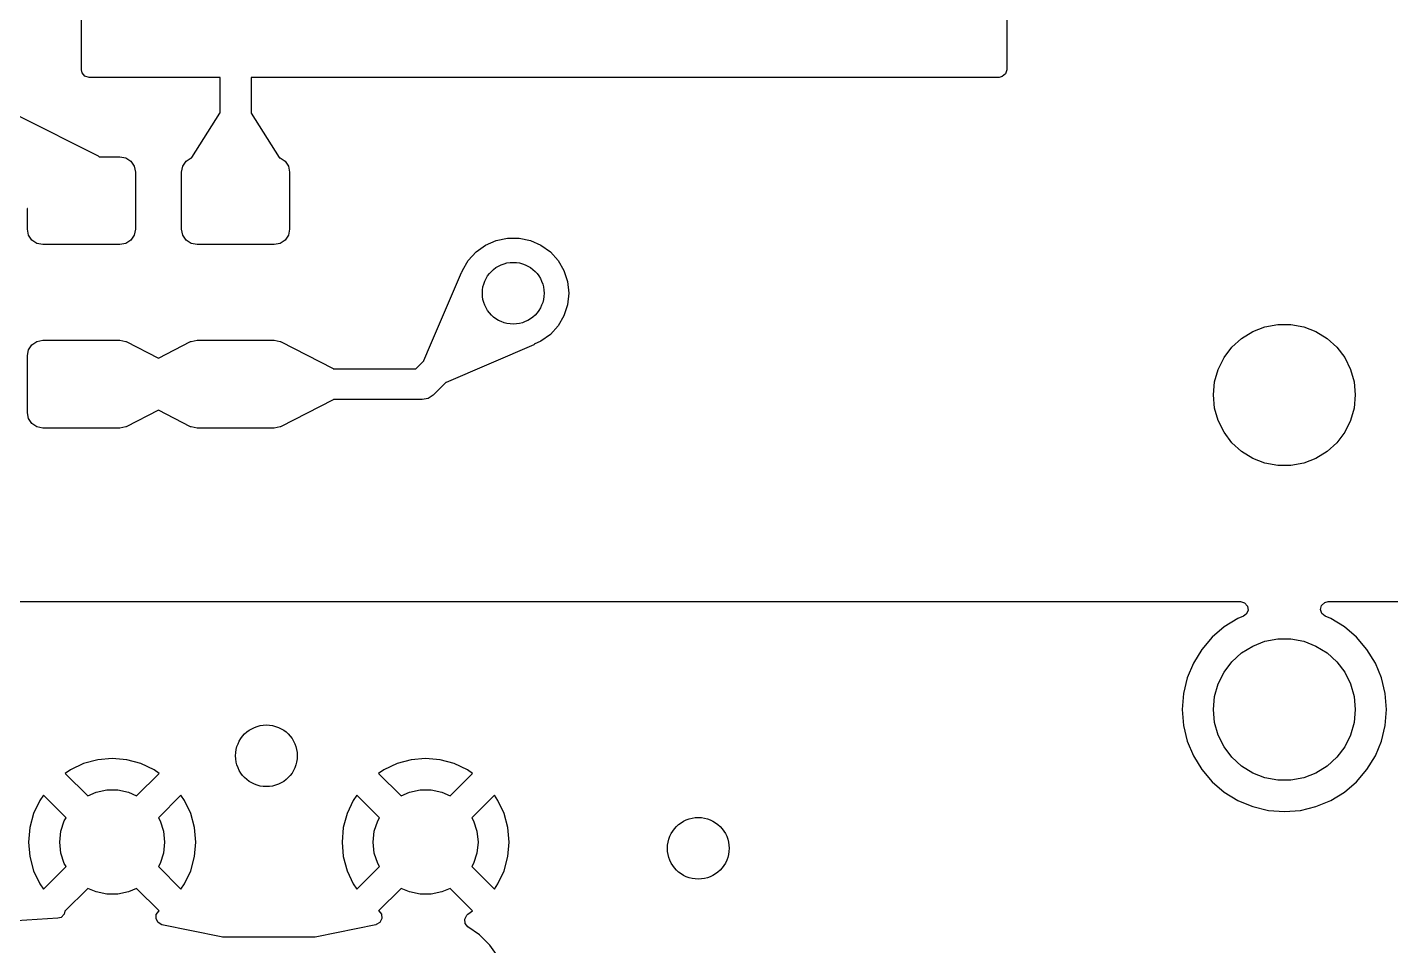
# Model space of a CAD drawing. Extents: x 0.1 to 11.5, y -4.3 to -1.1.
# Drawn here: x 9.828 to 10.698, y -3.704 to -3.118 of the extents above; entities that cross this region are included whole.
import ezdxf

# ---------------------------------------------------------------- set-up
doc = ezdxf.new("R2010")
doc.units = 0
doc.header["$MEASUREMENT"] = 0
doc.layers.add('BLACK', color=7, linetype='CONTINUOUS')

msp = doc.modelspace()

# ---------------------------------------------------------------- linework, layer by layer
at = {"layer": 'BLACK', "linetype": 'CONTINUOUS'}
for p, q in [((9.8622, -3.14472), (9.8622, -2.52457)), ((10.45276, -2.77738), (10.45276, -3.14472)), ((9.86265, -3.14675), (9.8622, -3.14472)), ((9.86445, -3.14883), (9.86265, -3.14675)), ((9.86709, -3.14961), (9.86445, -3.14883)), ((9.95079, -3.14961), (9.86709, -3.14961)), ((9.95079, -3.17236), (9.95079, -3.14961)), ((10.44787, -3.14961), (9.97047, -3.14961)), ((9.97047, -3.14961), (9.97047, -3.17235)), ((10.4499, -3.14917), (10.44787, -3.14961)), ((10.45198, -3.14736), (10.4499, -3.14917)), ((10.45276, -3.14472), (10.45198, -3.14736)), ((9.82215, -3.17422), (9.87286, -3.19981)), ((9.93278, -3.20067), (9.95065, -3.17246)), ((9.95065, -3.17246), (9.95079, -3.17236)), ((9.97047, -3.17235), (9.97054, -3.17238)), ((9.97054, -3.17238), (9.97061, -3.17246)), ((9.97061, -3.17246), (9.98848, -3.20067)), ((9.87286, -3.19981), (9.87344, -3.2001)), ((9.87344, -3.2001), (9.87361, -3.2003)), ((9.87361, -3.2003), (9.88681, -3.2003)), ((9.88681, -3.2003), (9.89058, -3.20104)), ((9.89058, -3.20104), (9.89377, -3.20318)), ((9.92906, -3.20318), (9.93226, -3.20104)), ((9.93226, -3.20104), (9.93272, -3.20095)), ((9.93271, -3.20092), (9.93278, -3.20067)), ((9.93272, -3.20095), (9.93271, -3.20092)), ((9.98848, -3.20067), (9.98853, -3.20095)), ((9.98853, -3.20095), (9.989, -3.20104)), ((9.989, -3.20104), (9.9922, -3.20318)), ((9.89377, -3.20318), (9.8959, -3.20637)), ((9.8959, -3.20637), (9.89665, -3.21014)), ((9.89665, -3.21014), (9.89665, -3.24656)), ((9.92618, -3.21014), (9.92693, -3.20637)), ((9.92618, -3.24656), (9.92618, -3.21014)), ((9.92693, -3.20637), (9.92906, -3.20318)), ((9.9922, -3.20318), (9.99433, -3.20637)), ((9.99433, -3.20637), (9.99508, -3.21014)), ((9.99508, -3.21014), (9.99508, -3.24656)), ((9.82776, -3.23342), (9.82761, -3.23324)), ((9.82776, -3.24656), (9.82776, -3.23342)), ((9.82851, -3.25032), (9.82776, -3.24656)), ((9.83064, -3.25351), (9.82851, -3.25032)), ((9.83383, -3.25565), (9.83064, -3.25351)), ((9.89377, -3.25351), (9.89058, -3.25565)), ((9.8959, -3.25032), (9.89377, -3.25351)), ((9.89665, -3.24656), (9.8959, -3.25032)), ((9.92693, -3.25032), (9.92618, -3.24656)), ((9.92906, -3.25351), (9.92693, -3.25032)), ((9.93226, -3.25565), (9.92906, -3.25351)), ((9.9922, -3.25351), (9.989, -3.25565)), ((9.99433, -3.25032), (9.9922, -3.25351)), ((9.99508, -3.24656), (9.99433, -3.25032)), ((10.12008, -3.25672), (10.12685, -3.2537)), ((10.12685, -3.2537), (10.13409, -3.25216)), ((10.13409, -3.25216), (10.1415, -3.25216)), ((10.1415, -3.25216), (10.14874, -3.2537)), ((10.14874, -3.2537), (10.15551, -3.25672)), ((9.8376, -3.2564), (9.83383, -3.25565)), ((9.88681, -3.2564), (9.8376, -3.2564)), ((9.89058, -3.25565), (9.88681, -3.2564)), ((9.93602, -3.2564), (9.93226, -3.25565)), ((9.98524, -3.2564), (9.93602, -3.2564)), ((9.989, -3.25565), (9.98524, -3.2564)), ((10.10913, -3.26657), (10.11409, -3.26107)), ((10.11409, -3.26107), (10.12008, -3.25672)), ((10.15551, -3.25672), (10.1615, -3.26107)), ((10.1615, -3.26107), (10.16646, -3.26657)), ((10.10543, -3.27299), (10.10913, -3.26657)), ((10.16646, -3.26657), (10.17016, -3.27299)), ((10.08512, -3.32032), (10.10488, -3.27426)), ((10.10488, -3.27426), (10.10507, -3.27407)), ((10.10507, -3.27407), (10.10543, -3.27299)), ((10.17016, -3.27299), (10.17245, -3.28003)), ((10.17245, -3.28003), (10.17323, -3.2874)), ((10.17323, -3.2874), (10.17245, -3.29477)), ((10.17245, -3.29477), (10.17016, -3.30181)), ((10.17016, -3.30181), (10.16646, -3.30823)), ((10.1615, -3.31373), (10.15551, -3.31809)), ((10.16646, -3.30823), (10.1615, -3.31373)), ((10.60264, -3.31623), (10.60974, -3.31183)), ((10.60974, -3.31183), (10.61753, -3.30882)), ((10.61753, -3.30882), (10.62574, -3.30728)), ((10.62574, -3.30728), (10.6341, -3.30728)), ((10.6341, -3.30728), (10.64231, -3.30882)), ((10.64231, -3.30882), (10.6501, -3.31183)), ((10.6501, -3.31183), (10.65721, -3.31623)), ((9.82776, -3.32726), (9.82851, -3.3235)), ((9.82851, -3.3235), (9.83064, -3.3203)), ((9.83064, -3.3203), (9.83383, -3.31817)), ((9.83383, -3.31817), (9.8376, -3.31742)), ((9.8376, -3.31742), (9.88681, -3.31742)), ((9.88681, -3.31742), (9.89058, -3.31817)), ((9.89058, -3.31817), (9.89076, -3.31829)), ((9.89076, -3.31829), (9.89087, -3.31832)), ((9.89087, -3.31832), (9.91142, -3.32883)), ((9.91142, -3.32883), (9.93196, -3.31832)), ((9.93196, -3.31832), (9.93204, -3.31831)), ((9.93204, -3.31831), (9.93226, -3.31817)), ((9.93226, -3.31817), (9.93602, -3.31742)), ((9.93602, -3.31742), (9.98524, -3.31742)), ((9.98524, -3.31742), (9.989, -3.31817)), ((9.989, -3.31817), (9.98919, -3.31829)), ((9.98919, -3.31829), (9.98929, -3.31832)), ((9.98929, -3.31832), (10.02288, -3.3355)), ((10.08085, -3.33027), (10.08512, -3.32032)), ((10.15094, -3.32032), (10.09493, -3.34435)), ((10.15118, -3.32007), (10.15094, -3.32032)), ((10.15551, -3.31809), (10.15118, -3.32002)), ((10.15118, -3.32002), (10.15118, -3.32007)), ((10.59143, -3.32853), (10.59646, -3.32186)), ((10.59646, -3.32186), (10.60264, -3.31623)), ((10.65721, -3.31623), (10.66338, -3.32186)), ((10.66338, -3.32186), (10.66842, -3.32853)), ((9.82776, -3.36368), (9.82776, -3.32726)), ((10.07565, -3.33563), (10.08082, -3.33046)), ((10.08081, -3.33045), (10.08085, -3.33027)), ((10.08082, -3.33046), (10.08081, -3.33045)), ((10.5877, -3.33601), (10.59143, -3.32853)), ((10.66842, -3.32853), (10.67214, -3.33601)), ((10.02288, -3.3355), (10.02299, -3.33563)), ((10.02299, -3.33563), (10.07565, -3.33563)), ((10.58542, -3.34404), (10.5877, -3.33601)), ((10.67214, -3.33601), (10.67443, -3.34404)), ((10.09477, -3.34435), (10.08668, -3.35243)), ((10.09493, -3.34435), (10.09477, -3.34435)), ((10.58465, -3.35236), (10.58542, -3.34404)), ((10.67443, -3.34404), (10.6752, -3.35236)), ((10.02288, -3.35544), (9.9893, -3.37262)), ((10.02299, -3.35536), (10.02288, -3.35544)), ((10.02301, -3.35531), (10.02299, -3.35536)), ((10.07972, -3.35531), (10.02301, -3.35531)), ((10.08349, -3.35457), (10.07972, -3.35531)), ((10.08668, -3.35243), (10.08349, -3.35457)), ((10.58542, -3.36068), (10.58465, -3.35236)), ((10.6752, -3.35236), (10.67443, -3.36068)), ((9.82851, -3.36745), (9.82776, -3.36368)), ((9.91142, -3.36211), (9.89087, -3.37262)), ((9.93196, -3.37262), (9.91142, -3.36211)), ((10.5877, -3.36872), (10.58542, -3.36068)), ((10.67443, -3.36068), (10.67214, -3.36872)), ((9.83064, -3.37064), (9.82851, -3.36745)), ((9.83383, -3.37277), (9.83064, -3.37064)), ((9.8376, -3.37352), (9.83383, -3.37277)), ((9.88681, -3.37352), (9.8376, -3.37352)), ((9.89058, -3.37277), (9.88681, -3.37352)), ((9.89079, -3.37263), (9.89058, -3.37277)), ((9.89087, -3.37262), (9.89079, -3.37263)), ((9.93207, -3.37265), (9.93196, -3.37262)), ((9.93226, -3.37277), (9.93207, -3.37265)), ((9.93602, -3.37352), (9.93226, -3.37277)), ((9.98524, -3.37352), (9.93602, -3.37352)), ((9.989, -3.37277), (9.98524, -3.37352)), ((9.98922, -3.37263), (9.989, -3.37277)), ((9.9893, -3.37262), (9.98922, -3.37263)), ((10.59143, -3.3762), (10.5877, -3.36872)), ((10.67214, -3.36872), (10.66842, -3.3762)), ((10.59646, -3.38286), (10.59143, -3.3762)), ((10.60264, -3.38849), (10.59646, -3.38286)), ((10.66338, -3.38286), (10.65721, -3.38849)), ((10.66842, -3.3762), (10.66338, -3.38286)), ((10.60974, -3.39289), (10.60264, -3.38849)), ((10.61753, -3.39591), (10.60974, -3.39289)), ((10.6501, -3.39289), (10.64231, -3.39591)), ((10.65721, -3.38849), (10.6501, -3.39289)), ((10.62574, -3.39744), (10.61753, -3.39591)), ((10.6341, -3.39744), (10.62574, -3.39744)), ((10.64231, -3.39591), (10.6341, -3.39744)), ((9.57183, -3.48425), (10.60191, -3.48425)), ((10.60191, -3.48425), (10.60455, -3.48503)), ((10.60455, -3.48503), (10.60635, -3.48711)), ((10.60635, -3.48711), (10.60674, -3.48983)), ((10.65305, -3.48931), (10.65373, -3.48664)), ((10.65373, -3.48664), (10.65575, -3.48477)), ((10.65575, -3.48477), (10.65793, -3.48425)), ((10.65793, -3.48425), (11.49118, -3.48425)), ((10.60033, -3.49507), (10.59161, -3.50042)), ((10.60378, -3.49364), (10.60033, -3.49507)), ((10.6056, -3.49233), (10.60378, -3.49364)), ((10.60674, -3.48983), (10.6056, -3.49233)), ((10.65392, -3.49192), (10.65305, -3.48931)), ((10.65606, -3.49364), (10.65392, -3.49192)), ((10.65951, -3.49507), (10.65606, -3.49364)), ((10.66823, -3.50042), (10.65951, -3.49507)), ((10.65951, -3.49507), (10.65951, -3.49507)), ((10.65951, -3.49507), (10.65951, -3.49507)), ((10.59161, -3.50042), (10.58383, -3.50706)), ((10.67601, -3.50706), (10.66823, -3.50042)), ((10.57719, -3.51484), (10.57184, -3.52356)), ((10.58383, -3.50706), (10.57719, -3.51484)), ((10.60264, -3.51702), (10.60974, -3.51262)), ((10.60974, -3.51262), (10.61753, -3.5096)), ((10.61753, -3.5096), (10.62574, -3.50807)), ((10.62574, -3.50807), (10.6341, -3.50807)), ((10.6341, -3.50807), (10.64231, -3.5096)), ((10.64231, -3.5096), (10.6501, -3.51262)), ((10.6501, -3.51262), (10.65721, -3.51702)), ((10.68265, -3.51484), (10.67601, -3.50706)), ((10.688, -3.52356), (10.68265, -3.51484)), ((10.57184, -3.52356), (10.56793, -3.53301)), ((10.59143, -3.52932), (10.59646, -3.52265)), ((10.59646, -3.52265), (10.60264, -3.51702)), ((10.65721, -3.51702), (10.66338, -3.52265)), ((10.66338, -3.52265), (10.66842, -3.52932)), ((10.69191, -3.53301), (10.688, -3.52356)), ((10.5877, -3.53679), (10.59143, -3.52932)), ((10.66842, -3.52932), (10.67214, -3.53679)), ((10.56793, -3.53301), (10.56554, -3.54295)), ((10.58542, -3.54483), (10.5877, -3.53679)), ((10.67214, -3.53679), (10.67443, -3.54483)), ((10.6943, -3.54295), (10.69191, -3.53301)), ((10.56554, -3.54295), (10.56474, -3.55315)), ((10.58465, -3.55315), (10.58542, -3.54483)), ((10.67443, -3.54483), (10.6752, -3.55315)), ((10.6951, -3.55315), (10.6943, -3.54295)), ((10.56474, -3.55315), (10.56554, -3.56335)), ((10.58542, -3.56147), (10.58465, -3.55315)), ((10.6752, -3.55315), (10.67443, -3.56147)), ((10.6943, -3.56335), (10.6951, -3.55315)), ((10.56554, -3.56335), (10.56793, -3.57329)), ((10.5877, -3.56951), (10.58542, -3.56147)), ((10.67443, -3.56147), (10.67214, -3.56951)), ((10.69191, -3.57329), (10.6943, -3.56335)), ((10.56793, -3.57329), (10.57184, -3.58274)), ((10.59143, -3.57698), (10.5877, -3.56951)), ((10.67214, -3.56951), (10.66842, -3.57698)), ((10.688, -3.58274), (10.69191, -3.57329)), ((9.88189, -3.58444), (9.87263, -3.58525)), ((9.89115, -3.58525), (9.88189, -3.58444)), ((9.88189, -3.58444), (9.88189, -3.58444)), ((10.08189, -3.58444), (10.07263, -3.58525)), ((10.09115, -3.58525), (10.08189, -3.58444)), ((10.08189, -3.58444), (10.08189, -3.58444)), ((10.57184, -3.58274), (10.57184, -3.58274)), ((10.57184, -3.58274), (10.57184, -3.58274)), ((10.57184, -3.58274), (10.57719, -3.59146)), ((10.59646, -3.58365), (10.59143, -3.57698)), ((10.60264, -3.58928), (10.59646, -3.58365)), ((10.66338, -3.58365), (10.65721, -3.58928)), ((10.66842, -3.57698), (10.66338, -3.58365)), ((10.68265, -3.59146), (10.688, -3.58274)), ((9.85521, -3.59159), (9.85191, -3.5939)), ((9.86364, -3.58766), (9.85521, -3.59159)), ((9.87262, -3.58525), (9.86364, -3.58766)), ((9.86364, -3.58766), (9.86364, -3.58766)), ((9.87263, -3.58525), (9.87262, -3.58525)), ((9.90014, -3.58766), (9.89115, -3.58525)), ((9.89115, -3.58525), (9.89115, -3.58525)), ((9.90857, -3.59159), (9.90014, -3.58766)), ((9.90014, -3.58766), (9.90014, -3.58766)), ((9.91187, -3.5939), (9.90857, -3.59159)), ((9.90857, -3.59159), (9.90857, -3.59159)), ((10.05521, -3.59159), (10.05191, -3.5939)), ((10.06364, -3.58766), (10.05521, -3.59159)), ((10.07262, -3.58525), (10.06364, -3.58766)), ((10.06364, -3.58766), (10.06364, -3.58766)), ((10.07263, -3.58525), (10.07262, -3.58525)), ((10.10014, -3.58766), (10.09115, -3.58525)), ((10.09115, -3.58525), (10.09115, -3.58525)), ((10.10857, -3.59159), (10.10014, -3.58766)), ((10.10014, -3.58766), (10.10014, -3.58766)), ((10.11187, -3.5939), (10.10857, -3.59159)), ((10.10857, -3.59159), (10.10857, -3.59159)), ((10.57719, -3.59146), (10.58383, -3.59924)), ((10.60974, -3.59368), (10.60264, -3.58928)), ((10.65721, -3.58928), (10.6501, -3.59368)), ((10.67601, -3.59924), (10.68265, -3.59146)), ((9.85191, -3.5939), (9.86631, -3.6083)), ((9.89747, -3.6083), (9.91187, -3.5939)), ((9.91187, -3.5939), (9.91187, -3.5939)), ((10.05191, -3.5939), (10.06631, -3.6083)), ((10.09747, -3.6083), (10.11187, -3.5939)), ((10.11187, -3.5939), (10.11187, -3.5939)), ((10.58383, -3.59924), (10.59161, -3.60588)), ((10.61753, -3.5967), (10.60974, -3.59368)), ((10.62574, -3.59823), (10.61753, -3.5967)), ((10.6341, -3.59823), (10.62574, -3.59823)), ((10.64231, -3.5967), (10.6341, -3.59823)), ((10.6501, -3.59368), (10.64231, -3.5967)), ((10.66823, -3.60588), (10.67601, -3.59924)), ((9.83799, -3.60782), (9.83569, -3.61112)), ((9.85243, -3.62226), (9.83799, -3.60782)), ((9.86631, -3.6083), (9.87155, -3.60597)), ((9.87155, -3.60597), (9.87839, -3.60451)), ((9.87839, -3.60451), (9.88539, -3.60451)), ((9.88539, -3.60451), (9.89223, -3.60597)), ((9.89223, -3.60597), (9.89747, -3.6083)), ((9.92578, -3.60782), (9.91135, -3.62226)), ((9.92809, -3.61112), (9.92578, -3.60782)), ((9.92578, -3.60782), (9.92578, -3.60782)), ((10.03799, -3.60782), (10.03569, -3.61112)), ((10.05243, -3.62226), (10.03799, -3.60782)), ((10.06631, -3.6083), (10.07155, -3.60597)), ((10.07155, -3.60597), (10.07839, -3.60451)), ((10.07839, -3.60451), (10.08539, -3.60451)), ((10.08539, -3.60451), (10.09223, -3.60597)), ((10.09223, -3.60597), (10.09747, -3.6083)), ((10.12578, -3.60782), (10.11135, -3.62226)), ((10.12809, -3.61112), (10.12578, -3.60782)), ((10.12578, -3.60782), (10.12578, -3.60782)), ((10.59161, -3.60588), (10.60033, -3.61123)), ((10.65951, -3.61123), (10.66823, -3.60588)), ((9.83175, -3.61955), (9.82935, -3.62853)), ((9.83569, -3.61112), (9.83175, -3.61955)), ((9.83175, -3.61955), (9.83175, -3.61955)), ((9.93202, -3.61955), (9.92809, -3.61112)), ((9.92809, -3.61112), (9.92809, -3.61112)), ((9.93443, -3.62853), (9.93202, -3.61955)), ((9.93202, -3.61955), (9.93202, -3.61955)), ((10.03175, -3.61955), (10.02935, -3.62853)), ((10.03569, -3.61112), (10.03175, -3.61955)), ((10.03175, -3.61955), (10.03175, -3.61955)), ((10.13202, -3.61955), (10.12809, -3.61112)), ((10.12809, -3.61112), (10.12809, -3.61112)), ((10.13443, -3.62853), (10.13202, -3.61955)), ((10.13202, -3.61955), (10.13202, -3.61955)), ((10.60033, -3.61123), (10.60033, -3.61123)), ((10.60033, -3.61123), (10.60033, -3.61123)), ((10.60033, -3.61123), (10.60274, -3.61223)), ((10.60274, -3.61223), (10.60978, -3.61514)), ((10.60978, -3.61514), (10.61972, -3.61753)), ((10.61972, -3.61753), (10.62992, -3.61833)), ((10.62992, -3.61833), (10.64012, -3.61753)), ((10.64012, -3.61753), (10.65006, -3.61514)), ((10.65006, -3.61514), (10.65951, -3.61123)), ((9.84916, -3.63084), (9.85132, -3.62418)), ((9.85132, -3.62418), (9.85243, -3.62226)), ((9.91135, -3.62226), (9.91246, -3.62418)), ((9.91246, -3.62418), (9.91462, -3.63084)), ((10.04916, -3.63084), (10.05132, -3.62418)), ((10.05132, -3.62418), (10.05243, -3.62226)), ((10.11135, -3.62226), (10.11246, -3.62418)), ((10.11246, -3.62418), (10.11462, -3.63084)), ((9.82935, -3.62853), (9.82854, -3.6378)), ((9.82935, -3.62853), (9.82935, -3.62853)), ((9.84843, -3.6378), (9.84916, -3.63084)), ((9.91462, -3.63084), (9.91535, -3.6378)), ((9.93524, -3.6378), (9.93443, -3.62853)), ((9.93443, -3.62853), (9.93443, -3.62853)), ((10.02935, -3.62853), (10.02854, -3.6378)), ((10.02935, -3.62853), (10.02935, -3.62853)), ((10.04843, -3.6378), (10.04916, -3.63084)), ((10.11462, -3.63084), (10.11535, -3.6378)), ((10.13524, -3.6378), (10.13443, -3.62853)), ((10.13443, -3.62853), (10.13443, -3.62853)), ((9.82854, -3.6378), (9.82854, -3.6378)), ((9.82854, -3.6378), (9.82935, -3.64706)), ((9.84916, -3.64475), (9.84843, -3.6378)), ((9.85132, -3.65141), (9.84916, -3.64475)), ((9.91462, -3.64475), (9.91246, -3.65141)), ((9.91535, -3.6378), (9.91462, -3.64475)), ((9.93443, -3.64706), (9.93524, -3.6378)), ((9.93524, -3.6378), (9.93524, -3.6378)), ((10.02854, -3.6378), (10.02854, -3.6378)), ((10.02854, -3.6378), (10.02935, -3.64706)), ((10.04916, -3.64475), (10.04843, -3.6378)), ((10.05132, -3.65141), (10.04916, -3.64475)), ((10.11462, -3.64475), (10.11246, -3.65141)), ((10.11535, -3.6378), (10.11462, -3.64475)), ((10.13443, -3.64706), (10.13524, -3.6378)), ((10.13524, -3.6378), (10.13524, -3.6378)), ((9.82935, -3.64706), (9.82935, -3.64706)), ((9.82935, -3.64706), (9.83175, -3.65604)), ((9.83799, -3.66777), (9.85243, -3.65333)), ((9.85243, -3.65333), (9.85132, -3.65141)), ((9.91246, -3.65141), (9.91135, -3.65333)), ((9.91135, -3.65333), (9.92578, -3.66777)), ((9.93202, -3.65604), (9.93443, -3.64706)), ((9.93443, -3.64706), (9.93443, -3.64706)), ((10.02935, -3.64706), (10.02935, -3.64706)), ((10.02935, -3.64706), (10.03175, -3.65604)), ((10.03799, -3.66777), (10.05243, -3.65333)), ((10.05243, -3.65333), (10.05132, -3.65141)), ((10.11246, -3.65141), (10.11135, -3.65333)), ((10.11135, -3.65333), (10.12578, -3.66777)), ((10.13202, -3.65604), (10.13443, -3.64706)), ((10.13443, -3.64706), (10.13443, -3.64706)), ((9.83175, -3.65604), (9.83175, -3.65604)), ((9.83175, -3.65604), (9.83569, -3.66447)), ((9.92809, -3.66447), (9.93202, -3.65604)), ((9.93202, -3.65604), (9.93202, -3.65604)), ((10.03175, -3.65604), (10.03175, -3.65604)), ((10.03175, -3.65604), (10.03569, -3.66447)), ((10.12809, -3.66447), (10.13202, -3.65604)), ((10.13202, -3.65604), (10.13202, -3.65604)), ((9.83569, -3.66447), (9.83569, -3.66447)), ((9.83569, -3.66447), (9.83799, -3.66777)), ((9.83799, -3.66777), (9.83799, -3.66777)), ((9.86631, -3.66729), (9.85171, -3.68189)), ((9.87155, -3.66962), (9.86631, -3.66729)), ((9.87839, -3.67108), (9.87155, -3.66962)), ((9.88539, -3.67108), (9.87839, -3.67108)), ((9.89223, -3.66962), (9.88539, -3.67108)), ((9.89747, -3.66729), (9.89223, -3.66962)), ((9.91187, -3.68169), (9.89747, -3.66729)), ((9.92578, -3.66777), (9.92809, -3.66447)), ((9.92578, -3.66777), (9.92578, -3.66777)), ((9.92809, -3.66447), (9.92809, -3.66447)), ((10.03569, -3.66447), (10.03569, -3.66447)), ((10.03569, -3.66447), (10.03799, -3.66777)), ((10.03799, -3.66777), (10.03799, -3.66777)), ((10.06631, -3.66729), (10.05191, -3.68169)), ((10.07155, -3.66962), (10.06631, -3.66729)), ((10.07839, -3.67108), (10.07155, -3.66962)), ((10.08539, -3.67108), (10.07839, -3.67108)), ((10.09223, -3.66962), (10.08539, -3.67108)), ((10.09747, -3.66729), (10.09223, -3.66962)), ((10.11187, -3.68169), (10.09747, -3.66729)), ((10.12578, -3.66777), (10.12809, -3.66447)), ((10.12578, -3.66777), (10.12578, -3.66777)), ((10.12809, -3.66447), (10.12809, -3.66447)), ((9.84729, -3.68643), (9.81423, -3.68837)), ((9.84941, -3.6858), (9.84729, -3.68643)), ((9.85132, -3.68383), (9.84941, -3.6858)), ((9.85171, -3.68189), (9.85132, -3.68383)), ((9.90988, -3.68679), (9.91005, -3.68404)), ((9.91122, -3.68919), (9.90988, -3.68679)), ((9.91005, -3.68404), (9.91168, -3.68183)), ((9.91365, -3.69049), (9.91122, -3.68919)), ((9.91168, -3.68183), (9.91184, -3.68171)), ((9.91184, -3.68171), (9.91187, -3.68169)), ((10.0527, -3.68905), (10.05033, -3.69044)), ((10.05191, -3.68169), (10.05194, -3.68171)), ((10.05194, -3.68171), (10.05366, -3.68386)), ((10.05394, -3.68659), (10.0527, -3.68905)), ((10.05366, -3.68386), (10.05394, -3.68659)), ((10.10687, -3.6869), (10.10811, -3.68444)), ((10.10716, -3.68963), (10.10687, -3.6869)), ((10.10811, -3.68444), (10.10887, -3.68378)), ((10.10887, -3.68378), (10.11187, -3.68169)), ((9.95132, -3.6983), (9.91365, -3.69049)), ((10.05013, -3.69049), (10.01246, -3.6983)), ((10.05033, -3.69044), (10.05013, -3.69049)), ((10.10887, -3.69178), (10.10716, -3.68963)), ((10.1162, -3.69691), (10.10887, -3.69178)), ((10.12278, -3.70349), (10.1162, -3.69691)), ((10.1162, -3.69691), (10.1162, -3.69691)), ((9.95231, -3.69841), (9.95132, -3.6983)), ((10.01147, -3.69841), (9.95231, -3.69841)), ((10.01246, -3.6983), (10.01147, -3.69841)), ((10.12811, -3.71111), (10.12278, -3.70349)), ((10.12278, -3.70349), (10.12278, -3.70349))]:
    msp.add_line(p, q, dxfattribs=at)
at = {"layer": 'BLACK'}
for centre in [(10.1378, -3.2874), (9.98031, -3.58268), (10.25591, -3.64173)]:
    msp.add_circle(centre, 0.01969, dxfattribs=at)

doc.saveas('drawing.dxf')
